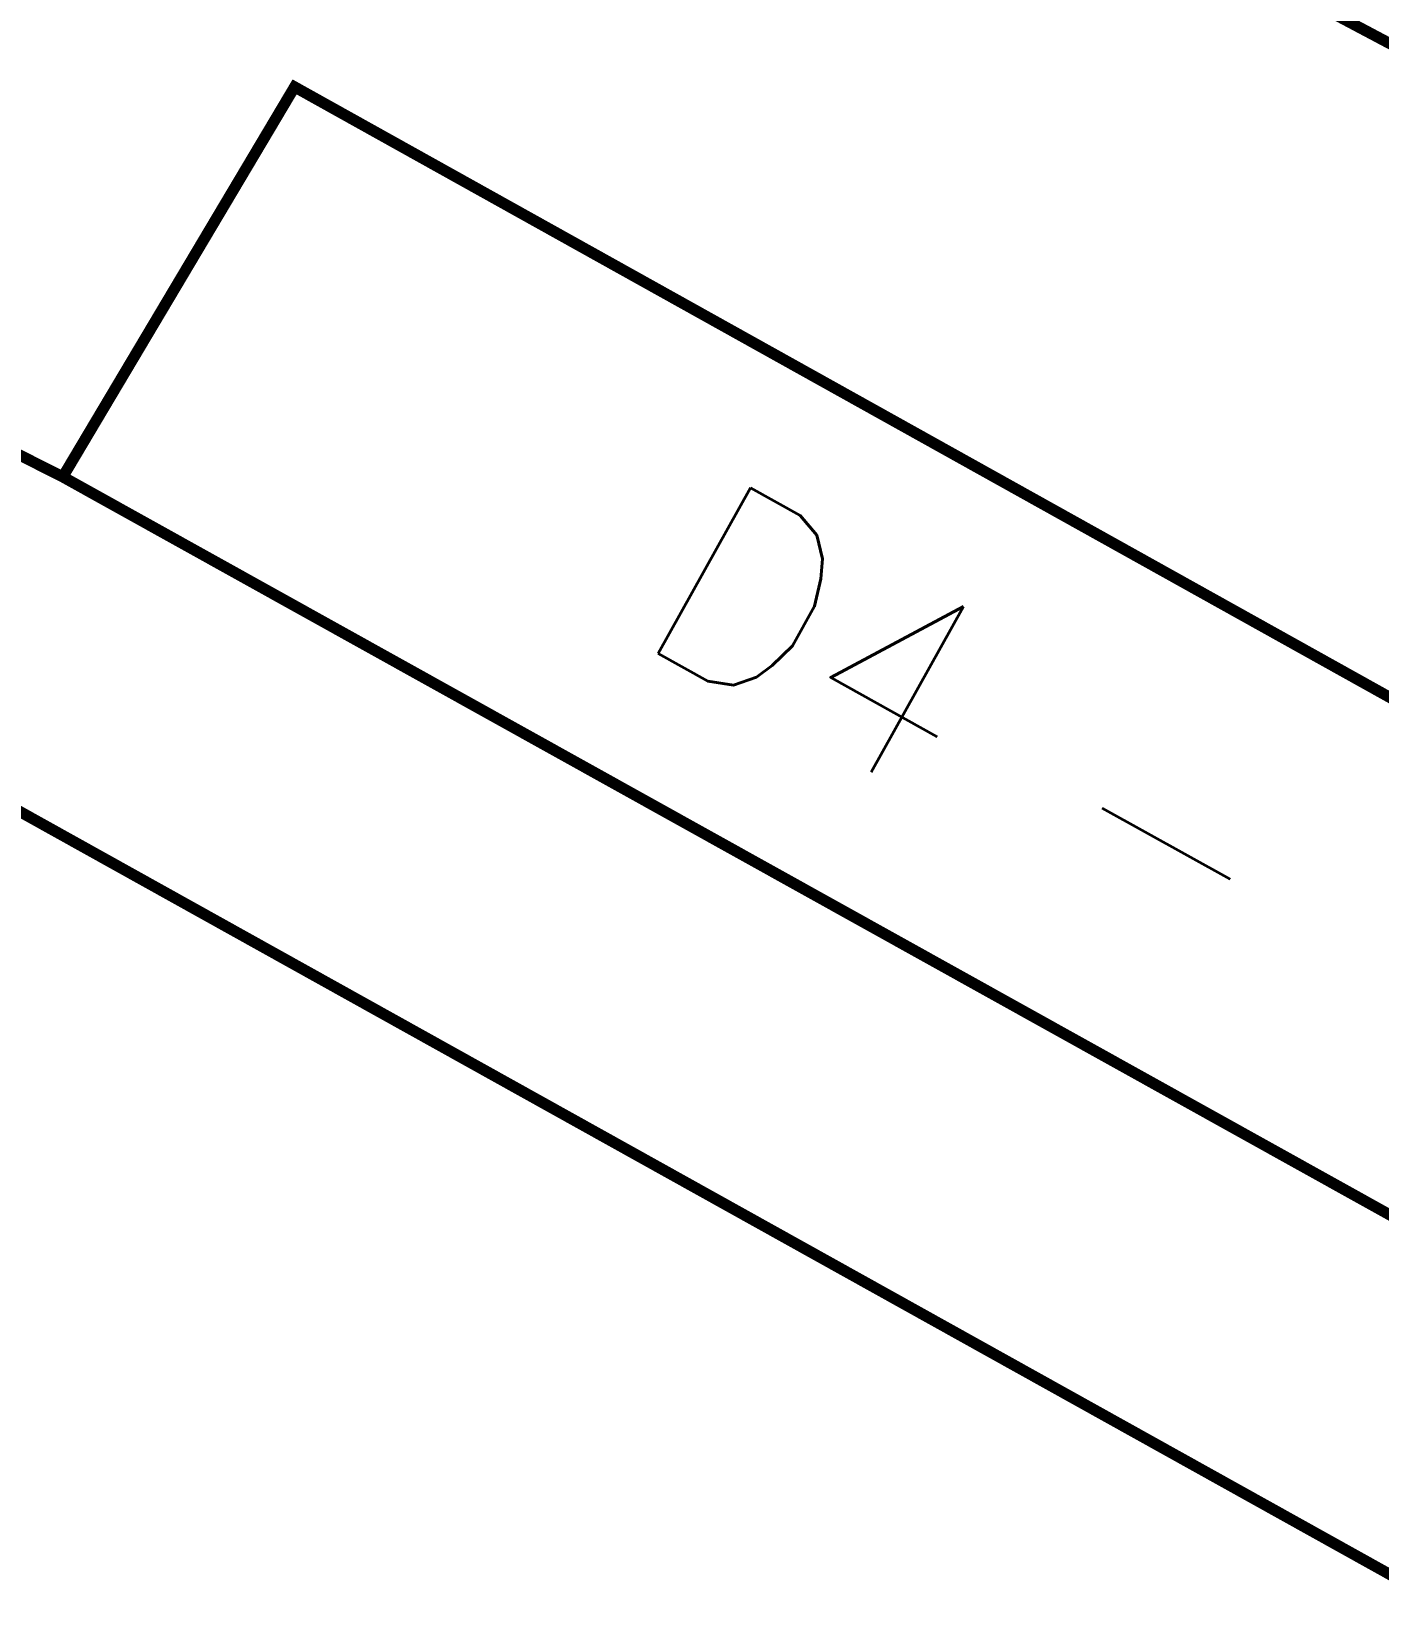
# Model space of a CAD drawing. Header units: inches. Extents: x 350994 to 353538, y 1581369 to 1583842.
# Drawn here: x 351510.98 to 351523.05, y 1583613.86 to 1583628.03 of the extents above; entities that cross this region are included whole.
import ezdxf
from ezdxf.enums import TextEntityAlignment as Align

# ---------------------------------------------------------------- set-up
doc = ezdxf.new("R2010")
doc.units = ezdxf.units.IN
doc.header["$MEASUREMENT"] = 0
doc.linetypes.add('1', pattern=[0])
doc.linetypes.add('ACAD_ISO03W100', pattern=[30, 12, -18])
for name, color, linetype in [('BOUNDARY', 5, 'Continuous'), ('BULDING', 5, '1'), ('CW', 94, '1'), ("ROAD'S", 1, '1')]:
    doc.layers.add(name, color=color, linetype=linetype)
doc.styles.add('ROMANS', font='ROMANS.shx')

msp = doc.modelspace()

# ---------------------------------------------------------------- linework, layer by layer
at = {"layer": 'BOUNDARY', "lineweight": 5, "const_width": 0.1, "elevation": 90.928}
msp.add_lwpolyline([(351513.339, 1583627.536), (351545.742, 1583609.472), (351543.771, 1583605.957), (351511.261, 1583624.04), (351513.339, 1583627.536)], dxfattribs=at)
at = {"layer": 'CW', "linetype": 'ACAD_ISO03W100', "lineweight": 5, "ltscale": 0.1, "const_width": 0.1, "elevation": 90.928}
msp.add_lwpolyline([(351543.771, 1583605.957), (351542.395, 1583603.486), (351508.786, 1583622.203), (351510.1, 1583624.626), (351511.261, 1583624.04)], dxfattribs=at)
at = {"layer": "ROAD'S", "lineweight": 5, "const_width": 0.1}
msp.add_lwpolyline([(351493.628, 1583641.759), (351482.419, 1583604.878), (351453.336, 1583502.652), (351427.872, 1583413.69), (351425.474, 1583406.168), (351428.205, 1583404.001), (351429.519, 1583403.242), (351451.062, 1583395.474), (351528.805, 1583369.389), (351608.336, 1583343.146), (351610.303, 1583342.984), (351612.716, 1583343.499), (351612.789, 1583343.767), (351619.489, 1583361.814), (351656.418, 1583471.89), (351678.861, 1583542.98), (351678.861, 1583542.98), (351631.507, 1583568.484), (351540.827, 1583618.553), (351496.133, 1583642.258, 0.356236)], format="xyb", close=True, dxfattribs=at)

# ---------------------------------------------------------------- texts
at = {"layer": 'BULDING', "color": 0, "linetype": 'Continuous', "lineweight": 9, "style": 'ROMANS'}
msp.add_text('D4 - 15,16,17,18,19', height=1.7, rotation=330.8623, dxfattribs=at).set_placement((351527.543, 1583617.328, 90.928), align=Align.MIDDLE_CENTER)

doc.saveas('drawing.dxf')
